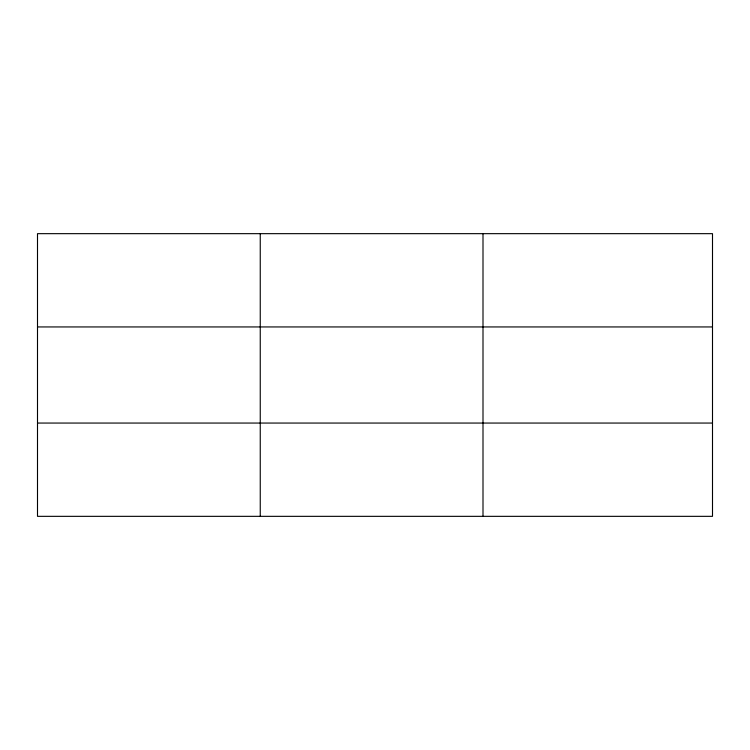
<?xml version="1.0" encoding="UTF-8"?>
<svg xmlns="http://www.w3.org/2000/svg" width="750" height="750" viewBox="0 0 750 750"><rect width="100%" height="100%" fill="white"/><g stroke="black" fill="none" stroke-linecap="round" stroke-linejoin="round"><path stroke-width="1.12" d="M260.25 516.337L260.25 233.663M483 516.337L483 233.663M37.5 326.944L712.5 326.944M37.5 423.056L712.5 423.056M712.5 493.012L712.5 516.337L37.5 516.337L37.5 233.663L712.5 233.663L712.5 493.012"/></g></svg>
